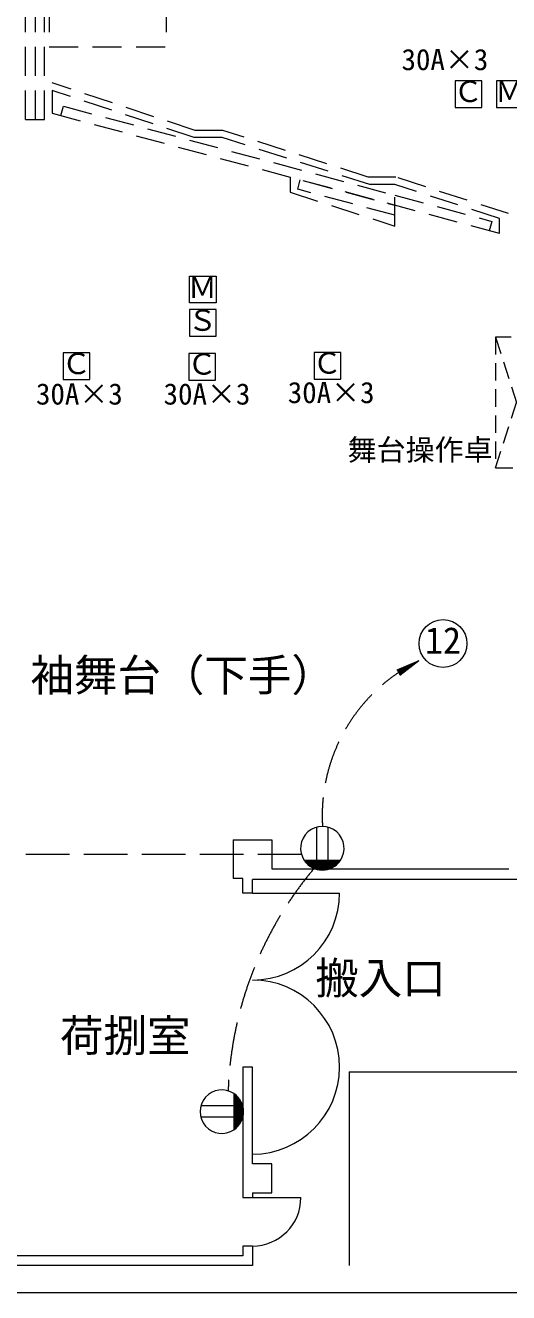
# Model space of a CAD drawing. Units: millimetres, scale not verified. Extents: x -46320 to 37680, y -29109 to 29691.
# Drawn here: x -29707 to -19708, y -29109 to -2900 of the extents above; entities that cross this region are included whole.
import ezdxf
from ezdxf.enums import TextEntityAlignment as Align

# ---------------------------------------------------------------- set-up
doc = ezdxf.new("R2010")
doc.units = ezdxf.units.MM
doc.header["$LTSCALE"] = 300
for name, pattern in [('DASHED1', [1.8, 1.2, -0.6]), ('DASHED2', [3, 2, -1]), ('DASHED3', [4, 3, -1])]:
    doc.linetypes.add(name, pattern=pattern)
for name, color, linetype, lineweight in [('1-0_121', 7, 'Continuous', 9), ('8-1', 7, 'Continuous', 9), ('8-2', 7, 'Continuous', 9), ('9-2_舞台照明', 3, 'Continuous', 9), ('9-3_舞台音響', 3, 'Continuous', 9), ('F-0', 7, 'Continuous', 9)]:
    doc.layers.add(name, color=color, linetype=linetype, lineweight=lineweight)
doc.layers.add('1-A', color=7, linetype='Continuous')
doc.styles.add('HG創英角ｺﾞｼｯｸUB', font='')
doc.styles.add('ＭＳ ゴシック', font='')
doc.styles.get('HG創英角ｺﾞｼｯｸUB').set_extended_font_data('HG創英角ｺﾞｼｯｸUB')
doc.styles.get('ＭＳ ゴシック').set_extended_font_data('MS Gothic')

msp = doc.modelspace()

# ---------------------------------------------------------------- linework, layer by layer
at = {"layer": '1-0_121', "linetype": 'DASHED2'}
for p, q in [((-29215, 5655.4), (-29215, -3344.6)), ((-26791, 5655.4), (-26791, -3344.6)), ((-29706.4, -4844.8), (-29706.4, 1155.2)), ((-29506.4, 1155.2), (-29506.4, -4844.8)), ((-29307, -4844.8), (-29307, 1155.2)), ((-29215, -3344.6), (-26791, -3344.6)), ((-29151.4, -4716.5), (-22066, -6621.2)), ((-28970.8, -4765), (-28918.8, -4571.9)), ((-28918.8, -4571.9), (-22059.4, -6415.9)), ((-29706.4, -4844.8), (-29307, -4844.8)), ((-19900.9, -7203.3), (-24231, -6039.1)), ((-22065.2, -7052.5), (-22065.2, -6190.6)), ((-19900.9, -6892.7), (-22065.1, -6190.5)), ((-22059.4, -6415.9), (-20059.1, -6953.7)), ((-20059.1, -6953.7), (-20111.1, -7146.8)), ((-19900.9, -7203.3), (-19900.9, -6892.7))]:
    msp.add_line(p, q, dxfattribs=at)
at = {"layer": '1-0_121', "linetype": 'DASHED1'}
for p, q in [((-19981.8, -12052.4), (-19113.7, -9347.2)), ((-19981.8, -9347.2), (-19113.7, -12052.4))]:
    msp.add_line(p, q, dxfattribs=at)
at = {"layer": '1-0_121'}
for p, q in [((-25407, -19744.6), (-25407, -20544.6)), ((-24607, -20344.6), (-19707, -20344.6)), ((-25207, -20544.6), (-25407, -20544.6)), ((-25007, -20844.6), (-25007, -20564.6)), ((-18202, -20564.6), (-25007, -20564.6)), ((-25007, -20844.6), (-23206.8, -20844.6)), ((-25207, -24444.6), (-25207, -27144.6)), ((-25007, -24444.6), (-25206.5, -24444.6)), ((-23007, -24544.6), (-18887.1, -24544.6)), ((-23007, -24544.6), (-23007, -28544.6)), ((-24607, -27044.6), (-24607, -26444.6)), ((-25207, -27144.6), (-24007, -27144.6)), ((-25007, -27044.6), (-24607, -27044.6)), ((-25007, -27044.6), (-25007, -27144.6)), ((-25007, -28144.6), (-25007, -28544.6)), ((-25007, -28544.6), (-30907, -28544.6)), ((-25207, -28344.6), (-30707, -28344.6))]:
    msp.add_line(p, q, dxfattribs=at)
at = {"layer": '1-0_121', "linetype": 'DASHED2'}
for points in [[(-25617.8, -5073.3), (-26195.9, -5073.3), (-29151.4, -4092.2)], [(-25633, -5223.3), (-26210.7, -5223.3), (-29151.4, -4250.2), (-29151.4, -4716.5)], [(-22065.2, -6190.6), (-22582.1, -6190.6), (-25633, -5223.3)], [(-19708.9, -6794.7), (-22041.5, -6040.6), (-22611.4, -6040.6), (-25617.8, -5073.3)], [(-24231, -6039.1), (-24231, -6349.8), (-22065.2, -7052.5)], [(-22065.2, -6828.5), (-24072.8, -6288.8), (-24020.8, -6095.6)]]:
    msp.add_lwpolyline(points, dxfattribs=at)
at = {"layer": '1-0_121', "linetype": 'DASHED1'}
msp.add_lwpolyline([(-19113.7, -12052.4), (-19113.7, -9347.2), (-19981.8, -9347.2), (-19981.8, -12052.4)], close=True, dxfattribs=at)
at = {"layer": '1-0_121'}
for points in [[(-25407, -19744.6), (-24607, -19744.6), (-24607, -20344.6)], [(-25007, -20844.6), (-25207, -20844.6), (-25207, -20544.9)], [(-24607, -26444.6), (-25007, -26444.6), (-25007, -24444.6)], [(-25007, -28144.6), (-25207, -28144.6), (-25207, -28344.6)]]:
    msp.add_lwpolyline(points, dxfattribs=at)
for centre, radius, start, end in [((-25007, -20844.6), 1800, 270.00175, 359.99912), ((-25007, -24444.6), 1800, 270, 89.99825), ((-25007, -27144.6), 1000, 270, 0)]:
    msp.add_arc(centre, radius, start, end, dxfattribs=at)
at = {"layer": '8-1'}
for p, q in [((-23679.3, -20170.7), (-23679.3, -19484.9)), ((-23445, -20170.7), (-23445, -19484.9)), ((-23188.9, -20170.7), (-23935.4, -20170.7)), ((-23206.5, -20195.1), (-23917.9, -20195.1)), ((-23226.7, -20219.4), (-23897.6, -20219.4)), ((-23250.2, -20243.7), (-23874.2, -20243.7)), ((-23277.6, -20268), (-23846.8, -20268)), ((-23310.3, -20292.3), (-23814.1, -20292.3)), ((-23350.7, -20316.6), (-23773.7, -20316.6)), ((-23404.6, -20340.9), (-23719.7, -20340.9)), ((-23501.1, -20365.2), (-23623.3, -20365.2)), ((-25391.7, -24992.6), (-25391.7, -25739.1)), ((-25367.4, -25010.2), (-25367.4, -25721.6)), ((-25343.1, -25030.4), (-25343.1, -25701.3)), ((-25318.8, -25053.9), (-25318.8, -25677.9)), ((-25294.5, -25081.3), (-25294.5, -25650.5)), ((-25270.1, -25114), (-25270.1, -25617.8)), ((-25245.8, -25154.4), (-25245.8, -25577.4)), ((-25391.7, -25248.7), (-26077.5, -25248.7)), ((-25221.5, -25208.3), (-25221.5, -25523.4)), ((-25197.2, -25304.8), (-25197.2, -25427)), ((-25391.7, -25483), (-26077.5, -25483))]:
    msp.add_line(p, q, dxfattribs=at)
for centre, start, end in [((-23562.2, -19919.4), 326.0455, 213.95448), ((-23562.2, -19919.4), 213.95448, 326.0455), ((-23562.2, -19919.4), 213.95448, 326.0455), ((-25643, -25365.9), 56.0455, 303.95448), ((-25643, -25365.9), 303.95448, 56.0455), ((-25643, -25365.9), 303.95448, 56.0455)]:
    msp.add_arc(centre, 450, start, end, dxfattribs=at)
at = {"layer": '8-2'}
for p, q in [((-21568.6, -16044.8), (-22022.9, -16232.9)), ((-22008.3, -16226.9), (-22014, -16248.3)), ((-21991.5, -16219.9), (-22003.8, -16265.9)), ((-21974.7, -16213), (-21993.6, -16283.5)), ((-21958, -16206), (-21983.5, -16301.2)), ((-21941.2, -16199.1), (-21973.3, -16318.8)), ((-21924.4, -16192.2), (-21963.1, -16336.5)), ((-21568.6, -16044.8), (-21958.7, -16344.1)), ((-21907.7, -16185.2), (-21948, -16335.9)), ((-21890.9, -16178.3), (-21929.3, -16321.5)), ((-21874.1, -16171.3), (-21910.5, -16307.1)), ((-21857.4, -16164.4), (-21891.7, -16292.7)), ((-21840.6, -16157.4), (-21873, -16278.3)), ((-21823.8, -16150.5), (-21854.2, -16263.9)), ((-21807, -16143.5), (-21835.4, -16249.5)), ((-21790.3, -16136.6), (-21816.7, -16235.1)), ((-21773.5, -16129.6), (-21797.9, -16220.7)), ((-21756.7, -16122.7), (-21779.1, -16206.3)), ((-21740, -16115.7), (-21760.4, -16191.9)), ((-21723.2, -16108.8), (-21741.6, -16177.5)), ((-21706.4, -16101.9), (-21722.8, -16163.1)), ((-21689.7, -16094.9), (-21704.1, -16148.7)), ((-21672.9, -16088), (-21685.3, -16134.3)), ((-21656.1, -16081), (-21666.5, -16119.9)), ((-21639.4, -16074.1), (-21647.8, -16105.5)), ((-21622.6, -16067.1), (-21629, -16091.1)), ((-21605.8, -16060.2), (-21610.2, -16076.7)), ((-21589, -16053.2), (-21591.5, -16062.3)), ((-21572.3, -16046.3), (-21572.7, -16047.9))]:
    msp.add_line(p, q, dxfattribs=at)
at = {"layer": '8-2', "linetype": 'DASHED3'}
msp.add_line((-23994.4, -20044.6), (-32657.3, -20044.6), dxfattribs=at)
at = {"layer": '8-2'}
msp.add_circle((-21065.9, -15685), 495, dxfattribs=at)
at = {"layer": '8-2', "linetype": 'DASHED3'}
for centre, radius, start, end in [((-20002.2, -19245.4), 3563.4, 116.078, 183.60413), ((-17964.6, -25208.5), 7551.7, 139.81227, 177.92869)]:
    msp.add_arc(centre, radius, start, end, dxfattribs=at)
at = {"layer": '9-2_舞台照明', "color": 7, "linetype": 'DASHED1'}
for p, q in [((-19981.8, -12052.4), (-19113.7, -9347.2)), ((-19981.8, -9347.2), (-19113.7, -12052.4))]:
    msp.add_line(p, q, dxfattribs=at)
at = {"layer": '9-2_舞台照明'}
for points in [[(-20815.1, -4597.8), (-20265.1, -4597.8), (-20265.1, -4047.8), (-20815.1, -4047.8)], [(-28921, -10224.9), (-28371, -10224.9), (-28371, -9674.9), (-28921, -9674.9)], [(-26321.7, -10235), (-25771.7, -10235), (-25771.7, -9685), (-26321.7, -9685)], [(-23732.4, -10214.8), (-23182.4, -10214.8), (-23182.4, -9664.8), (-23732.4, -9664.8)]]:
    msp.add_lwpolyline(points, close=True, dxfattribs=at)
at = {"layer": '9-2_舞台照明', "color": 7, "linetype": 'DASHED1'}
msp.add_lwpolyline([(-19113.7, -12052.4), (-19113.7, -9347.2), (-19981.8, -9347.2), (-19981.8, -12052.4)], close=True, dxfattribs=at)
at = {"layer": '9-3_舞台音響'}
for points in [[(-19958.7, -4597.8), (-19408.7, -4597.8), (-19408.7, -4047.8), (-19958.7, -4047.8)], [(-26311.6, -8091), (-25761.6, -8091), (-25761.6, -8641), (-26311.6, -8641)], [(-26311.6, -9328.8), (-25761.6, -9328.8), (-25761.6, -8778.8), (-26311.6, -8778.8)]]:
    msp.add_lwpolyline(points, close=True, dxfattribs=at)
at = {"layer": 'F-0'}
msp.add_line((-46319.5, -29109.2), (37680.5, -29109.2), dxfattribs=at)

# ---------------------------------------------------------------- texts
at = {"layer": '1-0_121', "style": 'HG創英角ｺﾞｼｯｸUB'}
msp.add_text('舞台操作卓', height=439.9, dxfattribs=at).set_placement((-23040.4, -12030.9), align=Align.BOTTOM_LEFT)
at = {"layer": '1-A', "style": 'HG創英角ｺﾞｼｯｸUB'}
for s, p in [('袖舞台（下手）', (-29601.5, -16866.2)), ('搬入口', (-23709.9, -23130.4)), ('荷捌室', (-28989.3, -24322.3))]:
    msp.add_text(s, height=659.8, dxfattribs=at).set_placement(p, align=Align.BOTTOM_LEFT)
at = {"layer": '8-2', "style": 'ＭＳ ゴシック'}
msp.add_text('12', height=549.9, dxfattribs=at).set_placement((-21440.9, -16060), align=Align.BOTTOM_LEFT)
at = {"layer": '9-2_舞台照明', "style": 'ＭＳ ゴシック'}
for s, p in [('30A×3', (-21925, -3959.1)), ('Ｃ', (-20846.1, -4618.9)), ('Ｃ', (-28952.1, -10246)), ('Ｃ', (-26352.7, -10256.1)), ('Ｃ', (-23763.5, -10235.9)), ('30A×3', (-29486.8, -10875.6)), ('30A×3', (-26847.1, -10875.6)), ('30A×3', (-24278, -10845.4))]:
    msp.add_text(s, height=439.9, dxfattribs=at).set_placement(p, align=Align.BOTTOM_LEFT)
at = {"layer": '9-3_舞台音響', "style": 'ＭＳ ゴシック'}
for s, p in [('Ｍ', (-19989.8, -4618.9)), ('Ｍ', (-26342.7, -8669.9)), ('Ｓ', (-26342.7, -9349.9))]:
    msp.add_text(s, height=439.9, dxfattribs=at).set_placement(p, align=Align.BOTTOM_LEFT)

doc.saveas('drawing.dxf')
